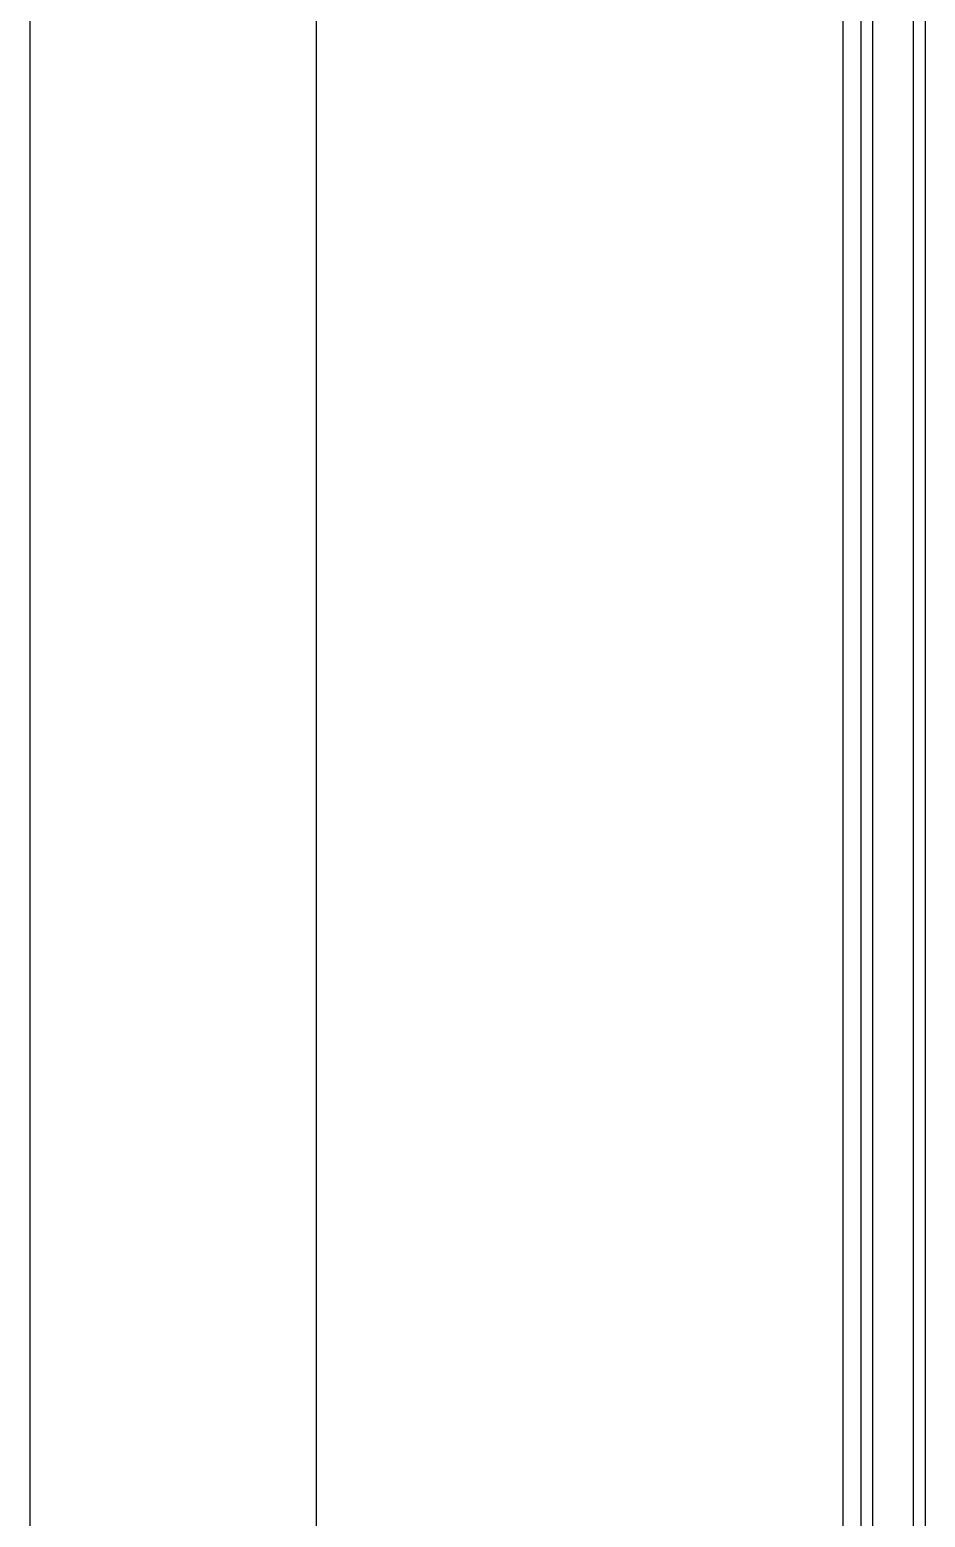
# Model space of a CAD drawing. Header units: millimetres. Extents: x -33000 to 294000, y 0 to 42408.
# Drawn here: x 19377.6 to 19428.5, y 16989.3 to 17073.9 of the extents above; entities that cross this region are included whole.
import ezdxf

# ---------------------------------------------------------------- set-up
doc = ezdxf.new("R2010")
doc.units = ezdxf.units.MM
doc.header["$LTSCALE"] = 50
doc.layers.add('arch', color=8, linetype='Continuous')

msp = doc.modelspace()

# ---------------------------------------------------------------- linework, layer by layer
at = {"layer": 'arch', "linetype": 'Continuous'}
for p, q in [((19425.501, 17249.426), (19425.501, 16959.625)), ((19423.826, 16959.974), (19423.826, 17249.078)), ((19424.838, 17249.078), (19424.838, 16959.974)), ((19427.834, 16960.424), (19427.834, 17248.627)), ((19428.497, 17248.627), (19428.497, 16960.424))]:
    msp.add_line(p, q, dxfattribs=at)
for points in [[(19377.576, 17257.035), (19377.576, 16952.022)], [(19393.875, 16951.909), (19393.875, 17257.144)]]:
    msp.add_open_spline(points, degree=1, dxfattribs=at)

doc.saveas('drawing.dxf')
